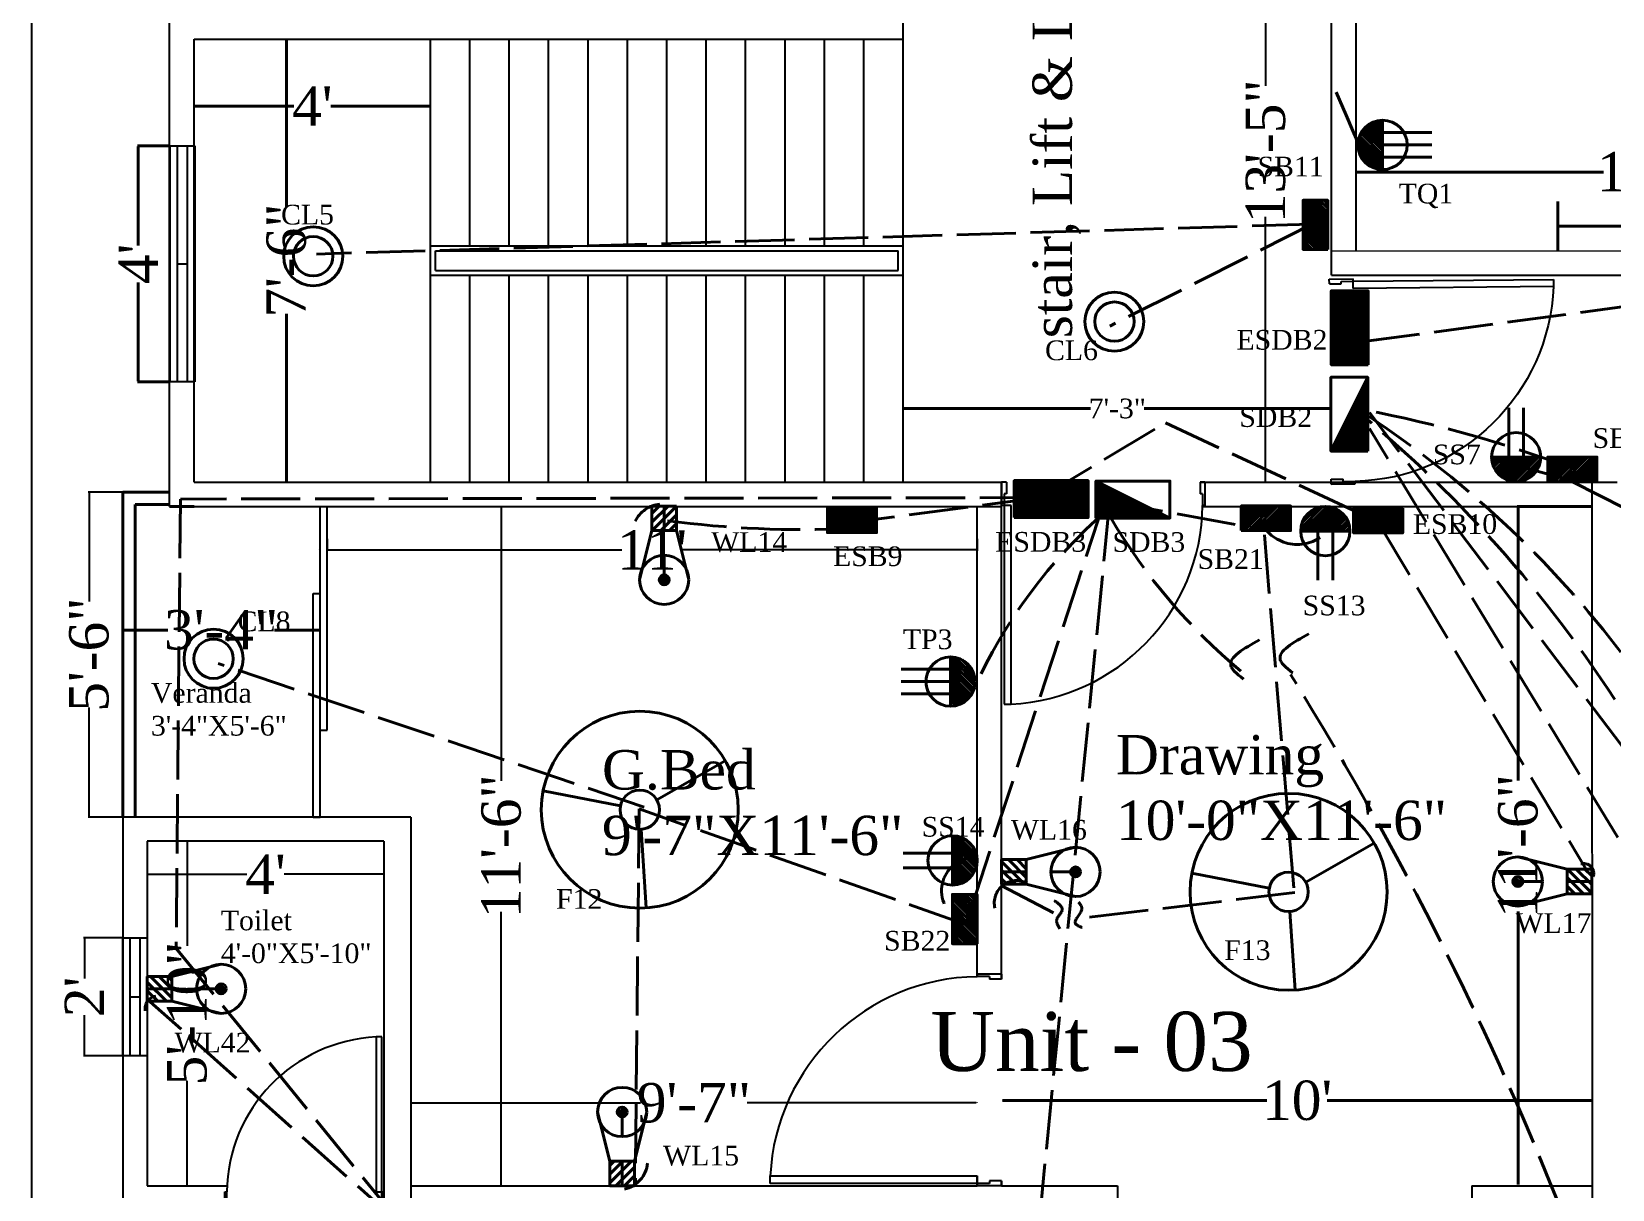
# Model space of a CAD drawing. Header units: inches. Extents: x -683 to 324, y -774 to 43.
# Drawn here: x -494.8 to -173.8, y -436.3 to -201 of the extents above; entities that cross this region are included whole.
import ezdxf

# ---------------------------------------------------------------- set-up
doc = ezdxf.new("R2010")
doc.units = ezdxf.units.IN
doc.header["$MEASUREMENT"] = 0
doc.linetypes.add('ACAD_ISO02W100', pattern=[15, 12, -3])
doc.linetypes.add('ACAD_ISO03W100', pattern=[30, 12, -18])
for name, color, linetype in [('Conduit', 118, 'ACAD_ISO02W100'), ('Dimention', 218, 'Continuous'), ('Door', 178, 'Continuous'), ('Emergency C', 50, 'ACAD_ISO02W100'), ('Fan', 109, 'Continuous'), ('Room Name', 10, 'Continuous'), ('SDB to SDB Conduit', 98, 'ACAD_ISO03W100'), ('sliding door', 6, 'Continuous'), ('stair', 160, 'Continuous'), ('Switch board', 182, 'Continuous'), ('Text', 38, 'Continuous'), ('Text 2', 18, 'Continuous'), ('veranda', 178, 'Continuous'), ('window', 78, 'Continuous')]:
    doc.layers.add(name, color=color, linetype=linetype)
doc.styles.get("Standard").update_dxf_attribs({"font": 'times.ttf', "height": 4})
doc.dimstyles.new('Copy of Horizontal', dxfattribs={"dimtxt": 0.18, "dimasz": 0.18, "dimexe": 0.18, "dimexo": 0.0625, "dimgap": 0.09, "dimtad": 0, "dimdec": 3, "dimzin": 0, "dimdsep": 46, "dimlunit": 4, "dimtxsty": 'Standard', "dimcen": 0.09, "dimadec": 0, "dimazin": 0, "dimtfac": 0.8, "dimtdec": 3, "dimtofl": 0, "dimtmove": 0, "dimatfit": 1, "dimfxl": 1, "dimtolj": 1, "dimtzin": 0, "dimarcsym": 0})
doc.dimstyles.new('Horizontal', dxfattribs={"dimtxt": 0.18, "dimasz": 0.18, "dimexe": 0.18, "dimexo": 0.0625, "dimgap": 0.09, "dimtad": 0, "dimdec": 3, "dimzin": 0, "dimdsep": 46, "dimlunit": 4, "dimtxsty": 'Standard', "dimcen": 0.09, "dimadec": 0, "dimazin": 0, "dimtfac": 0.8, "dimtdec": 3, "dimtofl": 0, "dimtmove": 0, "dimatfit": 3, "dimfxl": 1, "dimtolj": 1, "dimtzin": 0, "dimarcsym": 0})

# ---------------------------------------------------------------- blocks, each defined once
blk = doc.blocks.new('A$C7D924392')
at = {"layer": 'sliding door'}
for p, q in [((0, 0), (0, 48.87)), ((0, 48.87), (1.5, 48.87)), ((1.5, 0), (1.5, 48.87)), ((0, 0), (1.5, 0))]:
    blk.add_line(p, q, dxfattribs=at)
blk = doc.blocks.new('sliding door')
at = {"layer": 'sliding door'}
for p, q in [((-3, -67.86), (-3, -18.99)), ((-3, -18.99), (-1.5, -18.99)), ((-1.5, -67.86), (-1.5, -18.99)), ((-3, -67.86), (-1.5, -67.86))]:
    blk.add_line(p, q, dxfattribs=at)
blk.add_blockref('A$C7D924392', (-1.5, -48.87), dxfattribs=at)
blk = doc.blocks.new('window 1')
at = {"layer": 'Door'}
for p, q in [((-0.5, 47), (-2, 47)), ((-2, 47), (-2, 5)), ((-0.5, 5), (-0.5, 47)), ((-43, 5), (-42.5, 5)), ((-43, 0), (-43, 5)), ((-42.5, 2.5), (-42.5, 5)), ((-2, 5), (0, 5)), ((-0.5, 2.5), (-0.5, 5)), ((0, 0), (0, 5)), ((-43, 0), (-42, 0)), ((-42.5, 2.5), (-42, 2.5)), ((-42, 0), (-42, 2.5)), ((-1, 2.5), (-0.5, 2.5)), ((-1, 0), (-1, 2.5)), ((-1, 0), (0, 0))]:
    blk.add_line(p, q, dxfattribs=at)
blk.add_arc((0.12, 4.43), 42.62, 92.846, 179.2373, dxfattribs=at)
blk = doc.blocks.new('window')
at = {"layer": 'window'}
for p, q in [((-12, 5), (12, 5)), ((-12, 0), (-12, 5)), ((12, 5), (12, 0)), ((-12, 3.5), (12, 3.5)), ((0, 3.5), (0, 1.5)), ((12, 1.5), (-12, 1.5)), ((12, 0), (-12, 0))]:
    blk.add_line(p, q, dxfattribs=at)
blk = doc.blocks.new('window 2')
at = {"layer": 'Door'}
for p, q in [((0.5, 5), (0.5, 47)), ((0.5, 47), (2, 47)), ((2, 47), (2, 5)), ((2, 5), (0, 5)), ((0, 0), (0, 5)), ((0.5, 2.5), (0.5, 5)), ((43, 5), (42.5, 5)), ((42.5, 2.5), (42.5, 5)), ((43, 0), (43, 5)), ((1, 0), (0, 0)), ((1, 2.5), (0.5, 2.5)), ((1, 0), (1, 2.5)), ((42.5, 2.5), (42, 2.5)), ((42, 0), (42, 2.5)), ((43, 0), (42, 0))]:
    blk.add_line(p, q, dxfattribs=at)
blk.add_arc((-0.12, 4.43), 42.62, 0.7627, 87.154, dxfattribs=at)
blk = doc.blocks.new('*D66')
at = {"layer": 'Defpoints', "color": 0, "lineweight": 40}
for p in [(-476.31, -385.14), (-484.1, -409.14), (-476.31, -409.14)]:
    blk.add_point(p, dxfattribs=at)
at = {"layer": 'Dimention', "color": 0, "lineweight": -2}
for p, q in [((-476.38, -385.14), (-484.28, -385.14)), ((-484.1, -385.32), (-484.1, -393.41)), ((-484.1, -408.96), (-484.1, -400.87)), ((-476.38, -409.14), (-484.28, -409.14))]:
    blk.add_line(p, q, dxfattribs=at)
at = {"layer": 'Dimention', "color": 0, "lineweight": 40}
for points in [[(-484.13, -385.32), (-484.07, -385.32), (-484.1, -385.14)], [(-484.13, -408.96), (-484.07, -408.96), (-484.1, -409.14)]]:
    blk.add_solid(points, dxfattribs=at)
at = {"layer": 'Dimention', "color": 0, "lineweight": 40, "insert": (-484.1, -397.14), "char_height": 8, "attachment_point": 5, "rotation": 90}
blk.add_mtext("\\A1;2'", dxfattribs=at)
blk = doc.blocks.new('*D67')
at = {"layer": 'Defpoints', "color": 0, "lineweight": 40}
for p in [(-471.31, -372.23), (-423.31, -372.23), (-423.31, -372.23)]:
    blk.add_point(p, dxfattribs=at)
at = {"layer": 'Dimention', "color": 0, "lineweight": -2}
for p, q in [((-471.31, -372.17), (-471.31, -372.05)), ((-471.13, -372.23), (-451.08, -372.23)), ((-423.49, -372.23), (-443.55, -372.23)), ((-423.31, -372.17), (-423.31, -372.05))]:
    blk.add_line(p, q, dxfattribs=at)
at = {"layer": 'Dimention', "color": 0, "lineweight": 40}
for points in [[(-471.13, -372.2), (-471.13, -372.26), (-471.31, -372.23)], [(-423.49, -372.2), (-423.49, -372.26), (-423.31, -372.23)]]:
    blk.add_solid(points, dxfattribs=at)
at = {"layer": 'Dimention', "color": 0, "lineweight": 40, "insert": (-447.31, -372.23), "char_height": 8, "attachment_point": 5}
blk.add_mtext("\\A1;4'", dxfattribs=at)
blk = doc.blocks.new('*D68')
at = {"layer": 'Defpoints', "color": 0, "lineweight": 40}
for p in [(-401.09, -297.53), (-401.09, -435.53), (-399.44, -435.53)]:
    blk.add_point(p, dxfattribs=at)
at = {"layer": 'Dimention', "color": 0, "lineweight": -2}
for p, q in [((-401.03, -297.53), (-399.26, -297.53)), ((-399.44, -297.71), (-399.44, -353.22)), ((-399.44, -435.35), (-399.44, -379.83)), ((-401.03, -435.53), (-399.26, -435.53))]:
    blk.add_line(p, q, dxfattribs=at)
at = {"layer": 'Dimention', "color": 0, "lineweight": 40}
for points in [[(-399.47, -297.71), (-399.41, -297.71), (-399.44, -297.53)], [(-399.47, -435.35), (-399.41, -435.35), (-399.44, -435.53)]]:
    blk.add_solid(points, dxfattribs=at)
at = {"layer": 'Dimention', "color": 0, "lineweight": 40, "insert": (-399.44, -366.53), "char_height": 8, "attachment_point": 5, "rotation": 90}
blk.add_mtext('\\A1;11\'-6"', dxfattribs=at)
blk = doc.blocks.new('*D69')
at = {"layer": 'Defpoints', "color": 0, "lineweight": 40}
for p in [(-434.81, -304.03), (-302.81, -304.03), (-302.81, -306.31)]:
    blk.add_point(p, dxfattribs=at)
at = {"layer": 'Dimention', "color": 0, "lineweight": -2}
for p, q in [((-434.81, -304.1), (-434.81, -306.49)), ((-302.81, -304.1), (-302.81, -306.49)), ((-434.63, -306.31), (-374.93, -306.31)), ((-302.99, -306.31), (-362.7, -306.31))]:
    blk.add_line(p, q, dxfattribs=at)
at = {"layer": 'Dimention', "color": 0, "lineweight": 40}
for points in [[(-434.63, -306.28), (-434.63, -306.34), (-434.81, -306.31)], [(-302.99, -306.28), (-302.99, -306.34), (-302.81, -306.31)]]:
    blk.add_solid(points, dxfattribs=at)
at = {"layer": 'Dimention', "color": 0, "lineweight": 40, "insert": (-368.81, -306.31), "char_height": 8, "attachment_point": 5}
blk.add_mtext("\\A1;11'", dxfattribs=at)
blk = doc.blocks.new('*D70')
at = {"layer": 'Defpoints', "color": 0, "lineweight": 40}
for p in [(-417.81, -418.69), (-302.81, -418.69), (-302.81, -418.69)]:
    blk.add_point(p, dxfattribs=at)
at = {"layer": 'Dimention', "color": 0, "lineweight": -2}
for p, q in [((-417.81, -418.75), (-417.81, -418.87)), ((-417.63, -418.69), (-371.13, -418.69)), ((-302.99, -418.69), (-349.5, -418.69)), ((-302.81, -418.62), (-302.81, -418.51))]:
    blk.add_line(p, q, dxfattribs=at)
at = {"layer": 'Dimention', "color": 0, "lineweight": 40}
for points in [[(-417.63, -418.66), (-417.63, -418.72), (-417.81, -418.69)], [(-302.99, -418.66), (-302.99, -418.72), (-302.81, -418.69)]]:
    blk.add_solid(points, dxfattribs=at)
at = {"layer": 'Dimention', "color": 0, "lineweight": 40, "insert": (-360.31, -418.69), "char_height": 8, "attachment_point": 5}
blk.add_mtext('\\A1;9\'-7"', dxfattribs=at)
blk = doc.blocks.new('*D71')
at = {"layer": 'Defpoints', "color": 0, "lineweight": 40}
for p in [(-464.67, -365.46), (-464.67, -435.53), (-463.23, -435.53)]:
    blk.add_point(p, dxfattribs=at)
at = {"layer": 'Dimention', "color": 0, "lineweight": -2}
for p, q in [((-464.61, -365.46), (-463.05, -365.46)), ((-463.23, -365.64), (-463.23, -386.78)), ((-463.23, -435.35), (-463.23, -414.21)), ((-464.61, -435.53), (-463.05, -435.53))]:
    blk.add_line(p, q, dxfattribs=at)
at = {"layer": 'Dimention', "color": 0, "lineweight": 40}
for points in [[(-463.26, -365.64), (-463.2, -365.64), (-463.23, -365.46)], [(-463.26, -435.35), (-463.2, -435.35), (-463.23, -435.53)]]:
    blk.add_solid(points, dxfattribs=at)
at = {"layer": 'Dimention', "color": 0, "lineweight": 40, "insert": (-463.23, -400.5), "char_height": 8, "attachment_point": 5, "rotation": 90}
blk.add_mtext('\\A1;5\'-10"', dxfattribs=at)
blk = doc.blocks.new('*D74')
at = {"layer": 'Defpoints', "color": 0, "lineweight": 40}
for p in [(-241.81, -131.53), (-257.48, -292.53), (-244.21, -292.53)]:
    blk.add_point(p, dxfattribs=at)
at = {"layer": 'Dimention', "color": 0, "lineweight": -2}
for p, q in [((-241.88, -131.53), (-244.39, -131.53)), ((-244.21, -131.71), (-244.21, -212.03)), ((-244.21, -292.35), (-244.21, -238.64)), ((-257.42, -292.53), (-244.03, -292.53))]:
    blk.add_line(p, q, dxfattribs=at)
at = {"layer": 'Dimention', "color": 0, "lineweight": 40}
for points in [[(-244.24, -131.71), (-244.18, -131.71), (-244.21, -131.53)], [(-244.24, -292.35), (-244.18, -292.35), (-244.21, -292.53)]]:
    blk.add_solid(points, dxfattribs=at)
at = {"layer": 'Dimention', "color": 0, "lineweight": 40, "insert": (-244.21, -225.33), "char_height": 8, "attachment_point": 5, "rotation": 90}
blk.add_mtext('\\A1;13\'-5"', dxfattribs=at)
blk = doc.blocks.new('*D78')
at = {"layer": 'Defpoints', "color": 0, "lineweight": 40}
for p in [(-483.15, -294.59), (-476.31, -294.59), (-476.31, -360.59)]:
    blk.add_point(p, dxfattribs=at)
at = {"layer": 'Dimention', "color": 0, "lineweight": -2}
for p, q in [((-476.38, -294.59), (-483.33, -294.59)), ((-483.15, -294.77), (-483.15, -316.83)), ((-483.15, -360.41), (-483.15, -338.35)), ((-476.38, -360.59), (-483.33, -360.59))]:
    blk.add_line(p, q, dxfattribs=at)
at = {"layer": 'Dimention', "color": 0, "lineweight": 40}
for points in [[(-483.18, -294.77), (-483.12, -294.77), (-483.15, -294.59)], [(-483.18, -360.41), (-483.12, -360.41), (-483.15, -360.59)]]:
    blk.add_solid(points, dxfattribs=at)
at = {"layer": 'Dimention', "color": 0, "lineweight": 40, "insert": (-483.15, -327.59), "char_height": 8, "attachment_point": 5, "rotation": 90}
blk.add_mtext('\\A1;5\'-6"', dxfattribs=at)
blk = doc.blocks.new('Fan')
at = {"layer": 'Fan', "lineweight": 40}
for p, q in [((1.74, 0.99), (8.69, 4.96)), ((-1.96, 0.38), (-9.82, 1.9)), ((0.13, -2), (0.65, -9.98))]:
    blk.add_line(p, q, dxfattribs=at)
for radius in [10, 2]:
    blk.add_circle((0, 0), radius, dxfattribs=at)
blk = doc.blocks.new('TL')
at = {"layer": 'Switch board', "lineweight": 40}
for p, q in [((-24, 0), (-24, 5)), ((24, 0), (24, 5)), ((-24, 0), (24, 0)), ((-24, 0), (-24, -5)), ((24, 0), (24, -5))]:
    blk.add_line(p, q, dxfattribs=at)
blk = doc.blocks.new('CL')
at = {"layer": 'Switch board', "lineweight": 40}
for radius in [6, 4]:
    blk.add_circle((0, 0), radius, dxfattribs=at)
blk = doc.blocks.new('WL')
at = {"layer": 'Switch board', "lineweight": 40}
h = blk.add_hatch(dxfattribs=at)
h.set_pattern_fill('ANSI31', color=256, scale=5, style=0)
h.set_pattern_definition([(45, (-235.11827, 115.6762), (-0.4419417, 0.4419417), [])])
h.paths.add_polyline_path([(1, 15, 1), (-1, 15, 1)])
h = blk.add_hatch(dxfattribs=at)
h.set_pattern_fill('ANSI31', color=256, scale=10, style=0)
h.set_pattern_definition([(45, (-235.1183, 115.6762), (-0.8838835, 0.8838835), [])])
h.paths.add_polyline_path([(0, 5), (-2.5, 5), (-2.5, 0), (0, 0)])
h.paths.add_polyline_path([(0, 0), (2.5, 0), (2.5, 5), (0, 5)])
for p, q in [((-2.5, 5), (-5, 15)), ((0, 10), (0, 15)), ((2.5, 5), (5, 15)), ((0, 0), (0, 5))]:
    blk.add_line(p, q, dxfattribs=at)
blk.add_lwpolyline([(-2.5, 0), (2.5, 0), (2.5, 5), (-2.5, 5)], close=True, dxfattribs=at)
for radius in [5, 1]:
    blk.add_circle((0, 15), radius, dxfattribs=at)
blk = doc.blocks.new('SB')
at = {"layer": 'Switch board', "lineweight": 40}
h = blk.add_hatch(dxfattribs=at)
h.set_pattern_fill('ANSI31', color=256, scale=5, style=0)
h.set_pattern_definition([(45, (-224.795, 3.29954), (-0.4419417, 0.4419417), [])])
h.paths.add_polyline_path([(5, 0), (5, 5), (-5, 5), (-5, 0)])
blk.add_lwpolyline([(-5, 0), (5, 0), (5, 5), (-5, 5)], close=True, dxfattribs=at)
blk = doc.blocks.new('2 pin')
at = {"layer": 'Switch board', "lineweight": 40}
h = blk.add_hatch(dxfattribs=at)
h.set_pattern_fill('ANSI31', color=256, scale=5, style=0)
h.set_pattern_definition([(45, (-254.6713, 8.2058), (-0.4419417, 0.4419417), [])])
h.paths.add_polyline_path([(5, 5), (-5, 5, 1)])
for p, q in [((-1.5, 5), (-1.5, 15)), ((1.5, 5), (1.5, 15)), ((-5, 5), (5, 5))]:
    blk.add_line(p, q, dxfattribs=at)
blk.add_circle((0, 5), 5, dxfattribs=at)
blk = doc.blocks.new('SDB')
at = {"layer": 'Switch board', "lineweight": 40}
h = blk.add_hatch(dxfattribs=at)
h.set_pattern_fill('ANSI31', color=256, style=0)
h.set_pattern_definition([(45, (-222.54473, 8.84913), (-0.08838835, 0.08838835), [])])
h.paths.add_polyline_path([(-5, 5), (-5, 0), (5, 0)])
blk.add_line((-5, 5), (5, 0), dxfattribs=at)
blk.add_lwpolyline([(-5, 0), (5, 0), (5, 5), (-5, 5)], close=True, dxfattribs=at)
blk = doc.blocks.new('ESDB')
at = {"layer": 'Emergency C', "lineweight": 40}
h = blk.add_hatch(dxfattribs=at)
h.set_pattern_fill('ANSI37', color=256, style=0)
h.set_pattern_definition([(45, (293.69249, 96.94993), (-0.08838835, 0.08838835), []), (135, (293.69249, 96.94993), (-0.08838835, -0.08838835), [])])
h.paths.add_polyline_path([(15.29, -7.45), (15.29, 0.05), (0.29, 0.05)])
at = {"layer": 'Switch board', "lineweight": 40, "xscale": 1.5, "yscale": 1.5, "zscale": 1.5}
blk.add_blockref('SDB', (7.79, -7.45), dxfattribs=at)
blk = doc.blocks.new('ESB')
at = {"layer": 'Switch board', "lineweight": 40}
h = blk.add_hatch(dxfattribs=at)
h.set_pattern_fill('ANSI33', color=256, style=0)
h.set_pattern_definition([(45, (320.91762, 69.20733), (-0.1767767, 0.1767767), []), (45, (321.0944, 69.20733), (-0.1767767, 0.1767767), [0.125, -0.0625])])
h.paths.add_polyline_path([(0.01, -5.06), (5.01, -5.06), (5.01, 4.94), (0.01, 4.94)])
blk.add_line((4.99, -0.12), (0.05, -0.09), dxfattribs=at)
at = {"layer": 'Switch board', "lineweight": 40, "rotation": 90}
blk.add_blockref('SB', (5.01, -0.06), dxfattribs=at)
blk = doc.blocks.new('3 pin')
at = {"layer": 'Switch board', "lineweight": 40}
h = blk.add_hatch(dxfattribs=at)
h.set_pattern_fill('ANSI31', color=256, scale=5, style=0)
h.set_pattern_definition([(45, (-257.0965, 5.305), (-0.4419417, 0.4419417), [])])
h.paths.add_polyline_path([(5, 5), (-5, 5, 1)])
for p, q in [((-2.5, 5), (-2.5, 15)), ((0, 5), (0, 15)), ((2.5, 5), (2.5, 15)), ((-5, 5), (5, 5))]:
    blk.add_line(p, q, dxfattribs=at)
blk.add_circle((0, 5), 5, dxfattribs=at)

msp = doc.modelspace()

# ---------------------------------------------------------------- linework, layer by layer
for p, q in [((-494.8144, 43.4733), (-494.8144, -760.5267)), ((-225.8144, -245.5267), (-225.8144, -126.5267)), ((-230.8144, -250.5267), (-230.8144, -131.5267)), ((-466.8144, -297.5267), (-466.8144, -194.5267)), ((-317.8144, -202.5267), (-317.8144, -194.5267)), ((-317.8144, -202.5267), (-317.8144, -194.5267)), ((-230.8144, -202.5267), (-230.8144, -194.5267)), ((-230.8144, -202.5267), (-230.8144, -194.5267)), ((-461.8144, -202.5267), (-317.8144, -202.5267)), ((-461.8144, -292.5267), (-461.8144, -202.5267)), ((-230.8144, -250.5267), (-223.8144, -250.5267)), ((-461.8144, -292.5267), (-297.8144, -292.5267)), ((-297.8144, -393.5267), (-297.8144, -292.5267)), ((-257.4818, -292.5267), (-172.8144, -292.5267)), ((-461.8144, -297.5267), (-297.8144, -297.5267)), ((-302.8144, -393.0267), (-302.8144, -297.5267)), ((-257.0047, -297.5267), (-177.8144, -297.5267)), ((-417.8144, -360.5896), (-476.3144, -360.5896)), ((-476.3144, -360.5896), (-476.3144, -440.5267)), ((-417.8144, -360.5896), (-417.8144, -440.5267)), ((-471.3144, -365.4646), (-471.3144, -435.5267)), ((-423.3144, -365.4646), (-471.3144, -365.4646)), ((-423.3144, -365.4646), (-423.3144, -440.5267)), ((-471.3144, -435.5267), (-455.1482, -435.5267)), ((-417.8144, -435.5267), (-302.8144, -435.5267)), ((-302.8144, -435.5267), (-302.8144, -433.5267)), ((-297.8144, -435.5267), (-297.8144, -434.5267)), ((-297.8144, -435.5267), (-274.297, -435.5267)), ((-274.297, -435.5267), (-274.297, -440.5267)), ((-202.3006, -435.5267), (-202.3006, -440.5267)), ((-202.3006, -435.5267), (-177.8144, -435.5267))]:
    msp.add_line(p, q)
at = {"color": 1, "lineweight": 18}
msp.add_line((-230.8144, -245.5267), (-103.8144, -245.5267), dxfattribs=at)
at = {"color": 1}
for p, q in [((-223.8144, -250.5267), (-39.8144, -250.5267)), ((-177.8144, -757.4861), (-177.8762, -292.5267))]:
    msp.add_line(p, q, dxfattribs=at)
at = {"lineweight": 40}
msp.add_line((-466.8144, -297.5267), (-461.8144, -297.5267), dxfattribs=at)
at = {"layer": 'Conduit', "lineweight": 40}
for p, q in [((-234.9642, -240.1455), (-436.9367, -246.2055)), ((-234.5297, -240.0062), (-275.8742, -260.8726)), ((-171.8267, -346.1839), (-223.1378, -278.3911)), ((-157.0936, -390.3983), (-223.1378, -281.6495)), ((-182.2689, -292.1491), (-192.589, -289.3765)), ((-181.9166, -292.4751), (-107.8598, -329.8537)), ((-276.9278, -296.2767), (-305.1036, -382.4434)), ((-275.8937, -296.6705), (-290.086, -441.9526)), ((-276.9278, -296.2767), (-243.6762, -302.3978)), ((-244.4679, -303.2512), (-238.3855, -376.1454)), ((-370.4326, -358.5662), (-456.8955, -329.3938)), ((-371.4493, -358.9518), (-372.2002, -435.4768)), ((-305.2664, -382.3546), (-371.4493, -358.9518)), ((-297.8821, -374.5075), (-286.4406, -380.5171)), ((-238.3017, -375.9464), (-282.5081, -381.2464))]:
    msp.add_line(p, q, dxfattribs=at)
for centre, radius, start, end in [((-388.2837, -475.9331), 256.1055, 12.791214, 50.678752), ((-339.6372, -454.749), 210.6341, 16.895896, 57.132038), ((-274.239, -536.3331), 263.2981, 69.360025, 79.010012), ((-366.5705, -303.3202), 6.3393, 95.999364, 153.639669), ((-208.2033, -377.279), 104.3663, 130.91012, 155.892501), ((-172.2939, -238.9389), 119.9543, 210.559857, 230.077326), ((-237.7797, -296.9198), 8.2946, 221.363562, 324.530345), ((-813.6139, -689.9159), 677.0435, 20.3369402, 31.953136), ((-303.2254, -375.5593), 6.7929, 101.959936, 252.51468), ((-179.5831, -372.0527), 2.0139, 341.064405, 107.411242), ((-294.7739, -378.044), 4.5386, 61.866594, 193.71783), ((-469.1309, -399.5886), 2.6429, 99.692342, 187.837029), ((-375.7035, -430.3258), 6.0036, 282.180176, 354.613098)]:
    msp.add_arc(centre, radius, start, end, dxfattribs=at)
for points in [[(-287.1186, -377.5546), (-285.5084, -379.5014), (-286.6101, -381.3635), (-286.0169, -383.3103)], [(-282.2031, -377.8932), (-281.525, -379.1628), (-282.8811, -382.1253), (-281.4403, -383.0563)]]:
    msp.add_spline(points, degree=3, dxfattribs=at)
at = {"layer": 'Dimention', "lineweight": 40}
for p, q in [((-443.0799, -202.7067), (-443.0799, -236.6999)), ((-461.6344, -216.1439), (-441.5785, -216.1439)), ((-413.9944, -216.1439), (-434.0502, -216.1439)), ((-466.7563, -224.2006), (-473.34, -224.2006)), ((-473.16, -224.3806), (-473.16, -244.4365)), ((-225.6344, -229.5385), (-175.6214, -229.5385)), ((-473.16, -272.0206), (-473.16, -251.9647)), ((-443.0799, -292.3467), (-443.0799, -258.3536)), ((-466.7563, -272.2006), (-473.34, -272.2006)), ((-317.6344, -277.6043), (-279.7728, -277.6043)), ((-230.9944, -277.6043), (-268.8559, -277.6043)), ((-177.8769, -297.5267), (-193.1265, -297.5267)), ((-192.9465, -297.7067), (-192.9465, -353.1885)), ((-476.1344, -322.6), (-467.121, -322.6)), ((-436.4944, -322.6), (-445.5077, -322.6)), ((-454.7013, -324.5802), (-455.1331, -324.5802)), ((-455.1331, -324.5802), (-455.1331, -324.5802)), ((-192.9465, -435.2842), (-192.9465, -379.8025)), ((-297.6344, -418.2023), (-243.9318, -418.2023)), ((-177.9944, -418.2023), (-231.697, -418.2023))]:
    msp.add_line(p, q, dxfattribs=at)
for points in [[(-443.1099, -202.7067), (-443.0499, -202.7067), (-443.0799, -202.5267)], [(-461.6344, -216.1139), (-461.6344, -216.1739), (-461.8144, -216.1439)], [(-413.9944, -216.1139), (-413.9944, -216.1739), (-413.8144, -216.1439)], [(-473.19, -224.3806), (-473.13, -224.3806), (-473.16, -224.2006)], [(-225.6344, -229.4785), (-225.6344, -229.5385), (-225.8144, -229.5085)], [(-225.6344, -229.5085), (-225.6344, -229.5685), (-225.8144, -229.5385)], [(-473.19, -272.0206), (-473.13, -272.0206), (-473.16, -272.2006)], [(-317.6344, -277.5743), (-317.6344, -277.6343), (-317.8144, -277.6043)], [(-230.9944, -277.5743), (-230.9944, -277.6343), (-230.8144, -277.6043)], [(-443.1099, -292.3467), (-443.0499, -292.3467), (-443.0799, -292.5267)], [(-192.9765, -297.7067), (-192.9165, -297.7067), (-192.9465, -297.5267)], [(-476.1969, -306.296), (-476.1969, -306.356), (-476.3769, -306.326)], [(-436.4944, -306.296), (-436.4944, -306.356), (-436.3144, -306.326)], [(-476.1344, -322.57), (-476.1344, -322.63), (-476.3144, -322.6)], [(-436.4944, -322.57), (-436.4944, -322.63), (-436.3144, -322.6)], [(-297.6344, -418.1723), (-297.6344, -418.2323), (-297.8144, -418.2023)], [(-177.9944, -418.1723), (-177.9944, -418.2323), (-177.8144, -418.2023)], [(-192.9765, -435.2842), (-192.9165, -435.2842), (-192.9465, -435.4642)]]:
    msp.add_solid(points, dxfattribs=at)
at = {"layer": 'Emergency C', "lineweight": 40}
for p, q in [((-224.8327, -264.0734), (-141.0826, -252.7926)), ((-289.8812, -295.6687), (-264.5689, -280.4955)), ((-264.5689, -280.4955), (-220.8588, -300.8498)), ((-464.6099, -295.9779), (-465.4433, -387.2979)), ((-290.2572, -295.7006), (-464.6099, -295.9779)), ((-289.8294, -295.6656), (-328.0602, -300.7153)), ((-221.1719, -301.0858), (-179.1496, -371.15)), ((-465.4433, -387.2979), (-419.6341, -443.5941)), ((-419.6341, -443.5941), (-470.7183, -398.1135))]:
    msp.add_line(p, q, dxfattribs=at)
msp.add_arc((-338.2314, -91.6584), 210.5355, 262.514439, 272.59693, dxfattribs=at)
at = {"layer": 'SDB to SDB Conduit', "lineweight": 40}
msp.add_arc((-674.9656, -410.6592), 486.864, 22.50325, 35.38647, dxfattribs=at)
for points in [[(-235.4627, -323.3885), (-241.2275, -328.6543), (-235.2156, -334.6606), (-240.7334, -339.9263)], [(-245.4833, -324.6226), (-251.2482, -329.8884), (-245.2363, -335.8947), (-250.7541, -341.1605)]]:
    msp.add_spline(points, degree=3, dxfattribs=at)
at = {"layer": 'stair'}
for p, q in [((-413.8144, -292.5267), (-413.8144, -202.5267)), ((-405.8144, -244.5267), (-405.8144, -202.5267)), ((-397.8144, -244.5267), (-397.8144, -202.5267)), ((-389.8144, -244.5267), (-389.8144, -202.5267)), ((-381.8144, -244.5267), (-381.8144, -202.5267)), ((-373.8144, -244.5267), (-373.8144, -202.5267)), ((-365.8144, -244.5267), (-365.8144, -202.5267)), ((-357.8144, -244.5267), (-357.8144, -202.5267)), ((-357.8144, -244.5267), (-357.8144, -202.5267)), ((-349.8144, -244.5267), (-349.8144, -202.5267)), ((-341.8144, -244.5267), (-341.8144, -202.5267)), ((-333.8144, -244.5267), (-333.8144, -202.5267)), ((-325.8144, -244.5267), (-325.8144, -202.5267)), ((-325.8144, -244.5267), (-325.8144, -202.5267)), ((-317.8144, -292.5267), (-317.8144, -202.5267)), ((-413.8144, -244.5267), (-317.8144, -244.5267)), ((-412.8144, -245.5267), (-318.8144, -245.5267)), ((-412.8144, -249.5267), (-412.8144, -245.5267)), ((-318.8144, -249.5267), (-318.8144, -245.5267)), ((-412.8144, -249.5267), (-318.8144, -249.5267)), ((-413.8144, -250.5267), (-317.8144, -250.5267)), ((-405.8144, -292.5267), (-405.8144, -250.5267)), ((-397.8144, -292.5267), (-397.8144, -250.5267)), ((-389.8144, -292.5267), (-389.8144, -250.5267)), ((-381.8144, -292.5267), (-381.8144, -250.5267)), ((-373.8144, -292.5267), (-373.8144, -250.5267)), ((-365.8144, -292.5267), (-365.8144, -250.5267)), ((-357.8144, -292.5267), (-357.8144, -250.5267)), ((-357.8144, -292.5267), (-357.8144, -250.5267)), ((-349.8144, -292.5267), (-349.8144, -250.5267)), ((-341.8144, -292.5267), (-341.8144, -250.5267)), ((-333.8144, -292.5267), (-333.8144, -250.5267)), ((-325.8144, -292.5267), (-325.8144, -250.5267)), ((-325.8144, -292.5267), (-325.8144, -250.5267))]:
    msp.add_line(p, q, dxfattribs=at)
at = {"layer": 'veranda', "lineweight": 40}
for p, q in [((-476.3144, -360.5896), (-476.3144, -294.5896)), ((-476.3144, -294.5896), (-466.8144, -294.5896)), ((-473.8144, -360.5896), (-473.8144, -297.0896)), ((-473.8144, -297.0896), (-466.8144, -297.0896))]:
    msp.add_line(p, q, dxfattribs=at)

# ---------------------------------------------------------------- block references
at = {"xscale": 0.9603000000000037, "yscale": 0.9603000000000037, "zscale": 1.2804, "rotation": 180}
msp.add_blockref('window 1', (-297.8144, -292.5267), dxfattribs=at)
at = {"xscale": 0.9293538523500064, "yscale": 0.9293538523500064, "zscale": 0.9293538523500002}
msp.add_blockref('sliding door', (-434.8144, -297.5267), dxfattribs=at)
at = {"rotation": 90}
msp.add_blockref('window 2', (-297.8144, -435.5267), dxfattribs=at)
at = {"xscale": 0.75, "yscale": 0.75}
msp.add_blockref('window 1', (-423.3144, -440.5267), dxfattribs=at)
at = {"layer": 'Fan', "lineweight": 40, "xscale": 2, "yscale": 2}
for p in [(-371.3125, -359.1027), (-239.5362, -375.8017)]:
    msp.add_blockref('Fan', p, dxfattribs=at)
at = {"layer": 'SDB to SDB Conduit', "lineweight": 40}
for p, rotation in [((-225.4544, -224.0372), 270), ((-303.2021, -333.0762), 90)]:
    msp.add_blockref('3 pin', p, dxfattribs=dict(at, rotation=rotation))
at = {"layer": 'Switch board', "lineweight": 40}
for name, p, rotation in [('SB', (-231.5914, -240.2754), 90), ('ESDB', (-230.8422, -268.9848), 90), ('WL', (-366.3454, -297.4052), 180), ('ESB', (-328.262, -302.8102), 90), ('2 pin', (-232.0801, -297.4938), 180), ('ESB', (-221.412, -302.8639), 90), ('2 pin', (-302.7839, -369.4101), 90), ('WL', (-297.8144, -371.7453), 270), ('WL', (-177.9894, -373.6911), 90), ('SB', (-302.8144, -381.3303), 90), ('WL', (-471.3144, -395.4957), 270)]:
    msp.add_blockref(name, p, dxfattribs=dict(at, rotation=rotation))
for name, p in [('TL', (-160.8416, -240.5267)), ('CL', (-437.6253, -246.661)), ('CL', (-274.9221, -259.9371)), ('2 pin', (-193.3263, -292.4751)), ('SB', (-181.9166, -292.4751)), ('ESDB', (-295.5523, -292.2952)), ('SB', (-244.1443, -302.3978)), ('CL', (-457.8662, -328.4326)), ('WL', (-374.8834, -435.5267))]:
    msp.add_blockref(name, p, dxfattribs=at)
at = {"layer": 'Switch board', "lineweight": 40, "xscale": 1.5, "yscale": 1.5, "zscale": 1.5, "rotation": 90}
msp.add_blockref('SDB', (-223.4594, -278.7404), dxfattribs=at)
at = {"layer": 'Switch board', "lineweight": 40, "xscale": 1.5, "yscale": 1.5, "zscale": 1.5}
msp.add_blockref('SDB', (-271.1618, -299.8528), dxfattribs=at)
at = {"layer": 'window', "xscale": 2, "rotation": 90}
msp.add_blockref('window', (-461.6938, -248.2006), dxfattribs=at)
at = {"layer": 'window', "xscale": -0.9681819839999481, "yscale": 0.9681819839999477, "zscale": 1.61363664, "rotation": 270.5450597041787}
msp.add_blockref('window 1', (-231.2745, -251.3024), dxfattribs=at)
at = {"layer": 'window', "rotation": 90}
msp.add_blockref('window', (-471.3147, -397.1408), dxfattribs=at)

# ---------------------------------------------------------------- texts
at = {"layer": 'Dimention', "lineweight": 40, "attachment_point": 5}
for s, insert, char_height in [("\\A1;4'", (-437.8144, -216.1439), 8), ('\\A1;10\'-7"', (-162.3144, -229.5385), 8), ('\\A1;7\'-3"', (-274.3144, -277.6043), 4), ('\\A1;3\'-4"', (-456.3144, -322.6), 8), ("\\A1;10'", (-237.8144, -418.2023), 8)]:
    msp.add_mtext(s, dxfattribs=dict(at, insert=insert, char_height=char_height))
at = {"layer": 'Dimention', "lineweight": 40, "char_height": 8, "attachment_point": 5, "rotation": 90}
for s, insert in [('\\A1;7\'-6"', (-443.0799, -247.5267)), ("\\A1;4'", (-473.16, -248.2006)), ('\\A1;11\'-6"', (-192.9465, -366.4955))]:
    msp.add_mtext(s, dxfattribs=dict(at, insert=insert))
at = {"layer": 'Room Name', "lineweight": 40, "insert": (-291.5413, -263.3277), "char_height": 8, "width": 100.508649, "attachment_point": 1, "rotation": 90}
msp.add_mtext('stair, Lift & Lobby', dxfattribs=at)
at = {"layer": 'Room Name', "lineweight": 40, "attachment_point": 1}
for s, insert, char_height, width in [('G.Bed\\P9\'-7"X11\'-6"', (-378.9804, -346.996), 8, 38.879437), ('Drawing\\P10\'-0"X11\'-6"', (-274.6039, -343.9291), 8, 38.879437), ('Toilet\\P4\'-0"X5\'-10"', (-456.3849, -379.6044), 4, 22.466213)]:
    msp.add_mtext(s, dxfattribs=dict(at, insert=insert, char_height=char_height, width=width))
at = {"layer": 'Text', "lineweight": 40, "char_height": 4, "attachment_point": 1}
for s, insert, width in [('SB11', (-245.8567, -226.4337), 2.224964), ('TQ1', (-217.184, -231.9165), 2.224964), ('CL5', (-444.1555, -236.2032), 2.224964), ('ESDB2', (-250.1245, -261.6264), 2.224964), ('CL6', (-289.0079, -263.7614), 2.224964), ('SDB2', (-249.5446, -277.3286), 2.224964), ('SB12', (-177.8066, -281.5994), 2.224964), ('SS7', (-210.2506, -284.9179), 2.224964), ('ESB10', (-214.3078, -299.0699), 2.224964), ('WL14', (-356.7994, -302.7156), 2.224964), ('ESDB3', (-299.1194, -302.6812), 2.224964), ('SDB3', (-275.309, -302.7148), 2.224964), ('ESB9', (-332.0617, -305.6045), 2.224964), ('SB21', (-258.0268, -306.1763), 2.224964), ('SS13', (-236.6818, -315.6115), 2.224964), ('CL8', (-452.9793, -318.8437), 2.224964), ('TP3', (-317.8665, -322.4811), 2.224964), ('Veranda\\P3\'-4"X5\'-6"', (-470.5784, -333.3784), 22.466213), ('SS14', (-314.067, -360.5769), 2.224964), ('WL16', (-295.9473, -361.1828), 2.224964), ('F12', (-388.3042, -375.2448), 2.224964), ('WL17', (-193.4681, -380.1441), 2.224964), ('SB22', (-321.6803, -383.729), 2.224964), ('F13', (-252.6126, -385.6412), 2.224964), ('WL42', (-465.7982, -404.4245), 2.224964), ('WL15', (-366.5751, -427.3904), 2.224964)]:
    msp.add_mtext(s, dxfattribs=dict(at, insert=insert, width=width))
at = {"layer": 'Text 2', "lineweight": 40, "insert": (-312.2749, -400.1826), "char_height": 12, "width": 63.96077, "attachment_point": 1}
msp.add_mtext('Unit - 03', dxfattribs=at)

# ---------------------------------------------------------------- dimensions: what is measured, and where the dimension line sits
at = {"layer": 'Dimention', "lineweight": 40}
dim = msp.add_linear_dim(base=(-244.2103, -292.5267), p1=(-241.8144, -131.5267), p2=(-257.4818, -292.5267), angle=90, dimstyle='Horizontal', dxfattribs=at)
dim.commit()
dim.dimension.update_dxf_attribs({"geometry": '*D74', "text_midpoint": (-244.2103, -225.3337), "dimtype": 160})
for base, p1, p2, dimstyle, picture, middle in [((-483.1525, -294.5896), (-476.3144, -360.5896), (-476.3144, -294.5896), 'Copy of Horizontal', '*D78', (-483.1525, -327.5896)), ((-399.4361, -435.5267), (-401.0891, -297.5267), (-401.0891, -435.5267), 'Horizontal', '*D68', (-399.4361, -366.5267)), ((-484.0952, -409.1408), (-476.3147, -385.1408), (-476.3147, -409.1408), 'Horizontal', '*D66', (-484.0952, -397.1408))]:
    dim = msp.add_linear_dim(base=base, p1=p1, p2=p2, angle=90, dimstyle=dimstyle, dxfattribs=at)
    dim.commit()
    dim.dimension.update_dxf_attribs({"geometry": picture, "text_midpoint": middle})
for base, p1, p2, picture, middle in [((-302.8144, -306.307), (-434.8144, -304.0329), (-302.8144, -304.0329), '*D69', (-368.8144, -306.307)), ((-423.3144, -372.2326), (-471.3144, -372.2326), (-423.3144, -372.2326), '*D67', (-447.3144, -372.2326)), ((-302.8144, -418.6864), (-417.8144, -418.6864), (-302.8144, -418.6864), '*D70', (-360.3144, -418.6864))]:
    dim = msp.add_linear_dim(base=base, p1=p1, p2=p2, dimstyle='Horizontal', dxfattribs=at)
    dim.commit()
    dim.dimension.update_dxf_attribs({"geometry": picture, "text_midpoint": middle})
dim = msp.add_aligned_dim(p1=(-464.6712, -365.4646), p2=(-464.6712, -435.5267), distance=1.4399, dimstyle='Horizontal', dxfattribs=at)
dim.commit()
dim.dimension.update_dxf_attribs({"geometry": '*D71', "text_midpoint": (-463.2313, -400.4957)})

doc.saveas('drawing.dxf')
